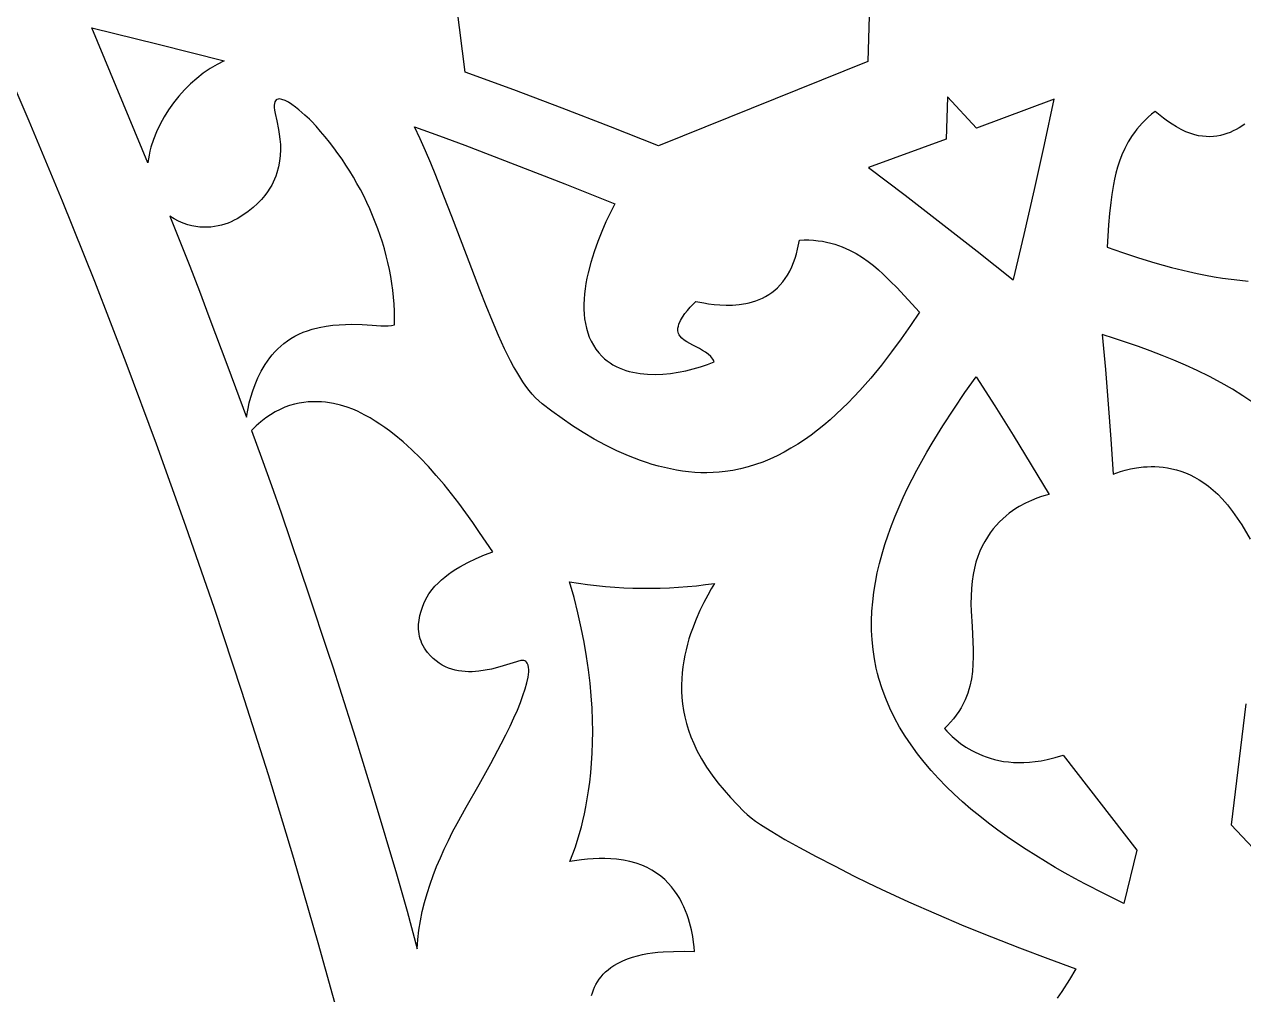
# Model space of a CAD drawing. Extents: x -540 to 540, y -540 to 540.
# Drawn here: x 340.7 to 404.1, y 98.6 to 149 of the extents above; entities that cross this region are included whole.
import ezdxf

# ---------------------------------------------------------------- set-up
doc = ezdxf.new("R2010")
doc.units = 0
doc.layers.add('LAYER_1', color=18, linetype='CONTINUOUS')
doc.layers.add('LAYER_2', color=174, linetype='CONTINUOUS')

msp = doc.modelspace()

# ---------------------------------------------------------------- linework, layer by layer
at = {"layer": 'LAYER_1'}
msp.add_lwpolyline([(0, 540, 0.4142135623730951), (-540, 5.68e-14, 0.4142135623730951), (0, -540, 0.4142135623730951), (540, 5.68e-14, 0.4142135623730951)], format="xyb", close=True, dxfattribs=at)
for points in [[(369.2486267089844, 151.6883850097656), (370.4841810293112, 154.0188714832957), (371.7091519170872, 156.3549685964034), (372.9236020221009, 158.696553365655), (374.1275939941406, 161.0435028076172), (378.3910522460938, 151.9397583007812), (381.8155212402344, 153.1973114013672), (383.2445431214869, 151.9490850534485), (383.9528835466866, 151.3179758232723), (384.6560974121094, 150.6811981201172), (384.5402221679688, 147.1206665039062), (373.6573791503906, 142.7302093505859), (371.1550704273477, 143.7167447682309), (368.6463767497399, 144.6871558267332), (366.1299320141567, 145.6370938302673), (363.6043701171875, 146.5622100830078), (363.1748657226562, 149.9813079833984), (365.9405517578125, 152.828857421875)], [(344.1849975585938, 148.8650360107422), (347.62952594392, 148.0178674066377), (351.0685729980469, 147.1487121582031), (350.696181846069, 146.9608480317124), (350.3328785108642, 146.7451765735124), (349.9802570706432, 146.5035477365516), (349.6399116036159, 146.2378114737788), (349.3134361879928, 145.9498177381425), (349.0024249019841, 145.6414164825915), (348.7084718238002, 145.3144576600743), (348.4331710316511, 144.9707912235396), (348.1781166037474, 144.6122671259361), (347.9449026182992, 144.2407353202123), (347.735123153517, 143.858045759317), (347.5503722876108, 143.4660483961986), (347.392244098791, 143.066593183806), (347.262332665268, 142.6615300750877), (347.2084563811834, 142.4574736699029), (347.1622320652519, 142.2527090229924), (347.1238589772497, 142.0474673784748), (347.0935363769531, 141.8419799804688)], [(392.1069030761719, 135.7795257568359), (392.1150207519531, 135.7764282226562), (392.6698906715593, 138.1139612615017), (393.210902368592, 140.4548152945333), (393.7328505156061, 142.7999129864506), (394.2305297851562, 145.1501770019531), (390.2020874023438, 143.6567687988281), (388.6963806152344, 145.2745971679688), (388.6942749023438, 145.2612686157227), (388.683837890625, 145.2699279785156), (388.6191711425781, 143.0739898681641), (384.583984375, 141.5984497070312), (386.4827296829608, 140.1668898273248), (388.3667833513589, 138.7158861183651), (390.2390380564799, 137.2495678292268), (392.1023864746094, 135.7720642089844)], [(352.2290649414062, 128.6150817871094), (352.3134400993499, 129.0792154129909), (352.3766812077436, 129.3597972127545), (352.4571756253955, 129.6651508451285), (352.5573365695381, 129.9895976911594), (352.679577257404, 130.3274591318934), (352.8263109062261, 130.6730565483772), (352.9999507332368, 131.020711321657), (353.0976145939482, 131.1935356486725), (353.2029099556688, 131.3647448327794), (353.316138470553, 131.5336290466085), (353.4376017907548, 131.6994784627906), (353.5676015684282, 131.8615832539566), (353.7064394557273, 132.0192335927372), (353.8544171048062, 132.1717196517633), (354.0118361678191, 132.3183316036656), (354.1789982969199, 132.4583596210749), (354.3562051442627, 132.5910938766222), (354.5437583620017, 132.715824542938), (354.7419596022909, 132.8318417926533), (354.9511105172843, 132.9384357983988), (355.1715127591361, 133.0348967328054), (355.4034679800004, 133.1205147685039), (355.6472778320312, 133.194580078125), (356.0157653300765, 133.2844334007195), (356.3727171780005, 133.3519430511004), (356.7177061541565, 133.3997430981836), (357.050305036898, 133.4304676108852), (357.370086604578, 133.4467506581213), (357.6766236355502, 133.451226308808), (358.2482552007838, 133.4352916961973), (358.7617819594253, 133.4037363243818), (359.2137861383012, 133.3776327446901), (359.4156492062103, 133.3732105491808), (359.600849964238, 133.3780535084506), (359.7689611907377, 133.3947956914158), (359.9195556640625, 133.4260711669922), (359.9250380682718, 133.7838395074662), (359.9194235873312, 134.1425390568706), (359.9029165730835, 134.5019038097996), (359.8757213773719, 134.8616677608474), (359.8380423520391, 135.2215649046081), (359.7900838489278, 135.581329235676), (359.7320502198812, 135.9406947486453), (359.6641458167419, 136.2993954381102), (359.5865749913528, 136.657165298665), (359.499542095557, 137.0137383249038), (359.4032514811971, 137.3688485114209), (359.2979075001161, 137.7222298528104), (359.1837145041569, 138.0736163436667), (359.0608768451622, 138.4227419785838), (358.929598874975, 138.769340752156), (358.7900849454381, 139.1131466589776), (358.6425394083946, 139.4538936936426), (358.487166615687, 139.7913158507454), (358.3241709191585, 140.1251471248802), (358.1537566706517, 140.4551215106411), (357.9761282220097, 140.7809730026225), (357.7914899250752, 141.1024355954183), (357.6000461316912, 141.419243283623), (357.4020011937005, 141.7311300618307), (357.1975594629459, 142.0378299246356), (356.9869252912704, 142.339076866632), (356.7703030305169, 142.634604882414), (356.547897032528, 142.9241479665759), (356.3199116491469, 143.2074401137119), (356.0865512322163, 143.4842153184161), (355.8480201335791, 143.7542075752828), (355.6045227050781, 144.0171508789062), (355.5044130522701, 144.115320284499), (355.2705963606668, 144.3320820263553), (354.9497443002275, 144.6068102306092), (354.7712649035565, 144.7469661705522), (354.5885285409112, 144.8788790233949), (354.4073691710365, 144.9949705549041), (354.2336207526774, 145.0876625308466), (354.0731172445786, 145.1493767169891), (353.9996554439847, 145.1662489406874), (353.9316926054852, 145.1725348790984), (353.8699579739233, 145.1672872529427), (353.815180794142, 145.1495587829413), (353.7680903109845, 145.1184021898149), (353.7294157692938, 145.0728701942845), (353.6998864139133, 145.0120155170708), (353.6802314896858, 144.9348908788948), (353.6711802414545, 144.8405490004773), (353.6734619140625, 144.7280426025391), (353.6902131550235, 144.5795545252558), (353.7195325060648, 144.4125003350264), (353.8022465418157, 144.0266709158268), (353.8943460281716, 143.5785089451362), (353.9353971924688, 143.3335390655429), (353.9685729719884, 143.0759690231503), (353.9904661175871, 142.8067931429829), (353.9976693801219, 142.5270057500651), (353.9867755104501, 142.2376011694214), (353.9543772594284, 141.9395737260763), (353.8970673779141, 141.6339177450544), (353.811438616764, 141.32162755138), (353.7569398909683, 141.1633053513683), (353.6940837268351, 141.0036974700777), (353.6224442182213, 140.8429281981362), (353.5415954589844, 140.6811218261719), (353.4492822974753, 140.5221314589776), (353.3276952765257, 140.3418941050194), (353.1779591422925, 140.1458348519867), (353.0011986409326, 139.9393787875689), (352.7985385186029, 139.7279509994557), (352.5711035214603, 139.5169765753365), (352.3200183956617, 139.3118806029008), (352.0464078873641, 139.1180881698381), (351.7513967427243, 138.941024363838), (351.59621741495, 138.8604610358894), (351.4361097078992, 138.78611427259), (351.2712142148412, 138.718662209901), (351.1016715290456, 138.6587829837835), (350.9276222437823, 138.6071547301989), (350.7492069523206, 138.5644555851082), (350.5665662479303, 138.5313636844726), (350.379840723881, 138.5085571642534), (350.1891709734423, 138.4967141604117), (349.9946975898838, 138.4965128089087), (349.796561166475, 138.5086312457057), (349.5949022964857, 138.5337476067637), (349.3898615731854, 138.572540028044), (349.1815795898438, 138.6256866455078), (348.9338401991298, 138.7073197803933), (348.6923772226965, 138.8083448672644), (348.4604919313017, 138.9291553452103), (348.2414855957031, 139.0701446533203), (348.7685158419115, 137.774620845024), (349.2812465938399, 136.4733988893606), (349.782744337486, 135.1677051385879), (350.2760755588478, 133.8587659449637), (351.2505043787091, 131.2360566381925)], [(375.5982360839844, 134.6441802978516), (376.0076471822463, 134.5609953974977), (376.2628297379962, 134.5195359996668), (376.545412255611, 134.4837259487326), (376.8507062031802, 134.4577357286946), (377.1740230487928, 134.4457358235524), (377.5106742605383, 134.4518967173054), (377.8559713065059, 134.4803888939531), (378.2052256547848, 134.5353828374952), (378.3798716510689, 134.5741212481014), (378.5537487734643, 134.6210490319311), (378.7262709554822, 134.676687499484), (378.8968521306338, 134.7415579612603), (379.0649062324301, 134.8161817277597), (379.2298471943823, 134.9010801094823), (379.3910889500016, 134.996774416928), (379.5480454327992, 135.1037859605967), (379.7001305762862, 135.2226360509883), (379.8467583139738, 135.3538459986029), (379.9873425793731, 135.4979371139404), (380.1212973059954, 135.6554307075006), (380.2480364273517, 135.8268480897835), (380.3669738769531, 136.0127105712891), (380.4829591921446, 136.2230040704908), (380.5861883790687, 136.4403186206963), (380.6775562263283, 136.6635629343281), (380.7579575225259, 136.8916457238087), (380.8282870562642, 137.1234757015608), (380.8894396161459, 137.357961580007), (380.98779296875, 137.8305358886719), (381.239174999452, 137.8394693877705), (381.4841546876627, 137.8369686471864), (381.7227702027958, 137.8236217697004), (381.9550597142647, 137.8000168580936), (382.1810613914833, 137.7667420151466), (382.4008134038652, 137.7243853436406), (382.6143539208239, 137.6735349463564), (382.8217211117732, 137.6147789260749), (383.0229531461266, 137.548705385577), (383.2180881932979, 137.4759024276437), (383.5902200037485, 137.3124606705943), (383.9384218984341, 137.129158477174), (384.2629992326638, 136.9307006696302), (384.5642573617468, 136.7217920702101), (384.8425016409922, 136.5071375011611), (385.0980374257092, 136.2914417847304), (385.3311700712069, 136.0794097431653), (385.7314473657809, 135.6851559736214), (386.0457763671875, 135.3620147705078), (386.6449426804256, 134.7307674964175), (387.2277221679688, 134.0841217041016), (386.7683929973819, 133.3962147293828), (386.2855831572411, 132.7033808823244), (385.7794049915678, 132.0115214926372), (385.2499708443834, 131.3265378900321), (384.6973930597096, 130.6543314042198), (384.4124604108208, 130.3248637456457), (384.1217839815677, 130.0008033649114), (383.825377814953, 129.6828879282307), (383.5232559539794, 129.3718551018175), (383.2154324416495, 129.0684425518856), (382.901921320966, 128.773387944649), (382.5827366349317, 128.4874289463215), (382.2578924265492, 128.2113032231168), (381.9274027388212, 127.945748441249), (381.5912816147504, 127.6915022669317), (381.2495430973395, 127.449302366379), (380.9022012295911, 127.2198864058046), (380.549270054508, 127.0039920514224), (380.1907636150929, 126.8023569694463), (379.8266959543484, 126.6157188260901), (379.4570811152772, 126.4448152875676), (379.0819331408821, 126.2903840200928), (378.7012660741656, 126.1531626898795), (378.3150939581305, 126.0338889631415), (377.9234308357796, 125.9333005060926), (377.5262907501154, 125.8521349849468), (377.1236877441406, 125.791130065918), (376.8086164742332, 125.7583600197501), (376.4928343259965, 125.7384881324218), (376.1765269522938, 125.7311474256689), (375.8598800059887, 125.7359709212276), (375.5430791399444, 125.7525916408337), (375.2263100070246, 125.7806426062235), (374.9097582600924, 125.8197568391328), (374.5936095520113, 125.8695673612978), (374.2780495356446, 125.9297071944543), (373.9632638638558, 125.9998093603385), (373.6494381895083, 126.0795068806864), (373.3367581654654, 126.168432777234), (373.0254094445906, 126.2662200717173), (372.7155776797471, 126.3725017858723), (372.4074485237985, 126.4869109414351), (372.101207629608, 126.6090805601416), (371.4951332379553, 126.8752332739301), (370.8988397276961, 127.168024101126), (370.3138123217376, 127.4845172156174), (369.7415362429867, 127.8217767912926), (369.1834967143508, 128.1768670020396), (368.6411789587368, 128.5468520217467), (368.1160681990518, 128.928796024302), (367.6096496582031, 129.3197631835938), (367.4349767507816, 129.4686046727609), (367.2634059170288, 129.6347727565757), (367.0946371435477, 129.8179684150177), (366.9283704169413, 130.0178926280663), (366.7643057238124, 130.2342463757011), (366.602143050764, 130.4667306379016), (366.4415823843989, 130.7150463946472), (366.2823237113201, 130.9788946259174), (366.1240670181306, 131.2579763116918), (365.9665122914333, 131.5519924319497), (365.652308683927, 132.1836318958345), (365.3373127816244, 132.8714208574076), (365.0191244773491, 133.612967156505), (364.6953436639245, 134.4058786329625), (364.3635702341739, 135.2477631266162), (363.6664450969887, 137.0688825248557), (362.9085482083808, 139.0571880699107), (362.5008100893518, 140.1080552470839), (362.0706787109375, 141.1935424804688), (361.8100380833326, 141.8326295596426), (361.5399884881222, 142.4679311481034), (361.2575511551983, 143.0976874200809), (360.9597473144531, 143.7201385498047), (362.2716935117064, 143.2444923192946), (363.5801165756628, 142.7592241685821), (366.1883413387009, 141.7653587706394), (368.7883176735995, 140.7496156841543), (371.3839416503906, 139.7230682373047), (371.153731530908, 139.2664676657985), (370.926090976196, 138.7828176905997), (370.7058543228521, 138.2767881160719), (370.4978559074744, 137.7530487465789), (370.3069300666604, 137.2162693864844), (370.1379111370077, 136.6711198401519), (369.9956334551143, 136.1222699119451), (369.936033312264, 135.8479166185026), (369.8849313575777, 135.5743894062279), (369.8429318831301, 135.3022720006664), (369.8106391809958, 135.0321481273637), (369.7886575432496, 134.7646015118651), (369.7775912619662, 134.5002158797163), (369.7780446292202, 134.2395749564625), (369.7906219370866, 133.9832624676493), (369.8159274776399, 133.7318621388222), (369.8545655429548, 133.4859576955265), (369.9071404251061, 133.2461328633078), (369.9742564161685, 133.0129713677115), (370.0565178082167, 132.7870569342831), (370.1545288933253, 132.568973288568), (370.2688939635691, 132.3593041561116), (370.400217311023, 132.1586332624596), (370.5491032277615, 131.9675443331572), (370.7161560058594, 131.78662109375), (370.8492174974587, 131.6627216357263), (370.9894098318206, 131.5485816255044), (371.1363381068041, 131.4439678952248), (371.2896074202686, 131.3486472770278), (371.4488228700732, 131.2623866030538), (371.6135895540771, 131.184952705443), (371.7835125701395, 131.116112416336), (371.9581970161197, 131.0556325678729), (372.1372479898768, 131.0032799921943), (372.3202705892701, 130.9588215214404), (372.5068699121588, 130.9220239877516), (372.696651056402, 130.8926542232682), (373.084179200389, 130.8552653304792), (373.4796958041048, 130.8447895001962), (373.880041650423, 130.8593613895422), (374.2820575222174, 130.8971156556398), (374.6825842023616, 130.956186955612), (375.078462473729, 131.0347099465816), (375.4665331191935, 131.1308192856714), (375.8436369216288, 131.2426496300043), (376.2066146639086, 131.3683356367031), (376.5523071289062, 131.5060119628906), (376.5185463475921, 131.5785596340113), (376.4773329661646, 131.6473467023883), (376.3748843591266, 131.7746822905345), (376.2496332201064, 131.8901052465748), (376.1062514614187, 131.9957020897545), (375.9494109953773, 132.0935593393192), (375.7837837342967, 132.1857635145145), (375.4448564762748, 132.3615587187786), (375.280900303962, 132.4493227863384), (375.126844985867, 132.5397798565108), (374.987362434304, 132.6350164485412), (374.8671245615873, 132.7371190816751), (374.7708032800313, 132.8481742751581), (374.7330713335366, 132.9077111192947), (374.7030705019499, 132.9702685482356), (374.6813847743106, 133.0361073768865), (374.6685981396577, 133.1054884201532), (374.6652945870306, 133.1786724929412), (374.6720581054688, 133.2559204101562), (374.6919500030053, 133.3577204454131), (374.7200164480984, 133.4569376378528), (374.7980084231771, 133.6481192118643), (374.9007049151495, 133.8304565673567), (375.0227768084604, 134.0049411394965), (375.1588949875547, 134.1725643634496), (375.3037303368769, 134.3343176743824)], [(397.8689880371094, 103.3392562866211), (396.8577797173207, 103.8328413062695), (395.8341143311808, 104.3589536960538), (395.3202831926112, 104.6344450170204), (394.8065453327123, 104.9183530152493), (394.2939699332367, 105.2107726356497), (393.7836261759375, 105.5117988231311), (393.2765832425674, 105.8215265226029), (392.773910314879, 106.1400506789745), (392.2766765746254, 106.4674662371553), (391.7859512035592, 106.8038681420546), (391.3028033834333, 107.149351338582), (390.8283022960006, 107.5040107716468), (390.3635171230138, 107.8679413861583), (389.9095170462257, 108.2412381270261), (389.4673712473892, 108.6239959391595), (389.0381489082571, 109.0163097674679), (388.622919210582, 109.4182745568607), (388.222751336117, 109.8299852522473), (387.8387144666148, 110.2515367985371), (387.4718777838282, 110.6830241406396), (387.1233104695099, 111.124542223464), (386.7940817054129, 111.5761859919199), (386.4852606732898, 112.0380503909165), (386.1979165548936, 112.5102303653634), (385.9331185319771, 112.9928208601699), (385.691935786293, 113.4859168202454), (385.4754374995942, 113.9896131904994), (385.2846928536335, 114.5040049158412), (385.1207710301636, 115.0291869411802), (385.0492027961606, 115.2958539866328), (384.9847412109375, 115.5652542114258), (384.8876819025088, 116.0549975346581), (384.8156037078959, 116.5468437522517), (384.7676830759036, 117.0404789451668), (384.7430964553366, 117.5355891943632), (384.7410202949997, 118.0318605808011), (384.7606310436972, 118.5289791854404), (384.8011051502343, 119.026631089241), (384.8616190634154, 119.5245023731631), (384.9413492320453, 120.0222791181666), (385.0394721049288, 120.5196474052115), (385.1551641308705, 121.0162933152579), (385.2876017586751, 121.5119029292657), (385.4359614371473, 122.0061623281949), (385.5994196150919, 122.4987575930055), (385.7771527413136, 122.9893748046576), (385.9683372646169, 123.4777000441111), (386.1721496338068, 123.9634193923261), (386.3877662976879, 124.4462189302625), (386.6143637050649, 124.9257847388804), (386.8511183047425, 125.4018028991397), (387.0972065455254, 125.8739594920005), (387.3518048762182, 126.3419405984227), (387.6140897456259, 126.8054322993664), (387.883237602553, 127.2641206757916), (388.4388280741843, 128.1658317789264), (389.0119878815499, 129.0445625555072), (389.5961286150874, 129.8978016532139), (390.1846618652344, 130.7230377197266), (391.1502516608808, 129.2041332641348), (392.1052474012942, 127.6784842921747), (393.0482612257284, 126.1454260598695), (393.9779052734375, 124.6042938232422), (393.769473806361, 124.550103824921), (393.576582496999, 124.4923883427921), (393.3363247947161, 124.409331394056), (393.0575136927331, 124.2972371202417), (392.7489621842712, 124.152409662878), (392.4194832625516, 123.9711531634938), (392.2496500821017, 123.8657090672717), (392.0778899207953, 123.7497717636178), (391.9053044027849, 123.6228792702232), (391.7329951522233, 123.484569604779), (391.562063793263, 123.3343807849763), (391.3936119500568, 123.1718508285062), (391.2287412467571, 122.9965177530598), (391.0685533075168, 122.8079195763283), (390.9141497564883, 122.6055943160026), (390.7666322178245, 122.389079989774), (390.6271023156777, 122.1579146153336), (390.4966616742009, 121.9116362103723), (390.3764119175464, 121.6497827925815), (390.267454669867, 121.3718923796521), (390.1708915553154, 121.0775029892752), (390.0878241980441, 120.766152639142), (390.0193542222058, 120.4373793469436), (389.9665832519531, 120.0907211303711), (389.9296835769882, 119.7051513588812), (389.9124599984887, 119.3156308300069), (389.9111087999211, 118.9230037288694), (389.9218262647515, 118.5281142405903), (389.9642523184726, 117.7349248430921), (390.0093084273828, 116.9428161184833), (390.0233134611997, 116.5492774713159), (390.0265648592129, 116.1585415477348), (390.0152589048888, 115.7714525328615), (389.9855918816938, 115.3888546118174), (389.9337600730942, 115.0115919697237), (389.8559597625563, 114.6405087917019), (389.8061327576438, 114.4575483095684), (389.7483872335465, 114.2764492628734), (389.6822477256979, 114.097317174757), (389.6072387695312, 113.9202575683594), (389.5064509513277, 113.7136003932098), (389.3941039770547, 113.5123783942746), (389.2711921168981, 113.316768079016), (389.1387096410441, 113.1269459548959), (388.9976508196787, 112.9430885293766), (388.849009922988, 112.7653723099199), (388.6937812211581, 112.593973803988), (388.532958984375, 112.429069519043), (388.6595696624962, 112.2908592431075), (388.7803452465312, 112.1657983609866), (388.9395370829762, 112.0135364890963), (389.1372222386515, 111.841650757186), (389.3734777803771, 111.6577182950054), (389.6483807749735, 111.4693162323039), (389.9620082892608, 111.2840216988311), (390.1333678246698, 111.1949076086021), (390.3144373900592, 111.1094118243364), (390.5052266187814, 111.0284814872526), (390.705745144189, 110.9530637385695), (390.9160025996345, 110.8841057195056), (391.1360086184703, 110.8225545712798), (391.3657728340492, 110.7693574351106), (391.6053048797236, 110.7254614522168), (391.854614388846, 110.691813763817), (392.1137109947689, 110.66936151113), (392.3826043308449, 110.6590518353745), (392.6613040304264, 110.6618318777691), (392.9498197268661, 110.6786487795325), (393.2481610535165, 110.7104496818835), (393.5563376437301, 110.7581817260406), (393.8743591308594, 110.8227920532227), (394.2878717319244, 110.9276105998914), (394.69775390625, 111.0462493896484), (398.5288391113281, 106.1074142456055)], [(361.1050109863281, 100.983039855957), (361.1395887762492, 101.4688209784709), (361.196576954357, 101.9525469350105), (361.2747472452252, 102.4339315703261), (361.3728713734276, 102.9126887291681), (361.4897210635379, 103.3885322562869), (361.6240680401297, 103.8611759964329), (361.7746840277767, 104.3303337943565), (361.9403407510527, 104.795719494808), (362.1198099345314, 105.2570469425379), (362.3118633027866, 105.7140299822965), (362.5152725803919, 106.1663824588342), (362.728809491921, 106.6138182169014), (362.9512457619477, 107.0560511012484), (363.1813531150456, 107.4927949566257), (363.65966796875, 108.3486709594727), (364.332367960053, 109.5245426623337), (364.9395711204953, 110.6180643713152), (365.4761212533638, 111.6280826784265), (365.7162901229849, 112.1014176162837), (365.9368621619452, 112.5534441756767), (366.1371928456555, 112.9840181806068), (366.3166376495267, 113.392995455075), (366.4745520489696, 113.7802318230825), (366.6102915193951, 114.1455831086305), (366.7232115362142, 114.4889051357201), (366.8126675748375, 114.8100537283525), (366.878015110676, 115.1088847105287), (366.9186096191406, 115.38525390625), (366.9161155184081, 115.4994883834378), (366.9032791724896, 115.6046469792041), (366.8753222563245, 115.7201611407391), (366.8266989900035, 115.8297768637833), (366.792904419313, 115.8772934345403), (366.7518635936177, 115.9172401440771), (366.7028832904289, 115.9475852418615), (366.6452702872581, 115.9662969773609), (366.5783313616165, 115.9713436000429), (366.5013732910156, 115.960693359375), (366.1041604354539, 115.8456853152107), (365.5852660687041, 115.6842480310296), (365.289859979474, 115.6008641331751), (364.9756395054554, 115.5235677764074), (364.6464733109845, 115.4582572444234), (364.3062300603974, 115.4108308209201), (363.9587784180303, 115.3871867895945), (363.7835584075343, 115.3861263846536), (363.6079870482194, 115.3932234341435), (363.4325479231276, 115.4092152235263), (363.2577246153008, 115.4348390382641), (363.0840007077812, 115.4708321638191), (362.9118597836108, 115.5179318856534), (362.7417854258316, 115.576875489229), (362.5742612174855, 115.6484002600082), (362.4097707416147, 115.733243483453), (362.248797581261, 115.8321424450256), (362.0918253194666, 115.945834430188), (361.9393375392735, 116.0750567244025), (361.7918178237238, 116.2205466131311), (361.6497497558594, 116.3830413818359), (361.5613489427707, 116.4993574121781), (361.4833634363571, 116.6174348463016), (361.4153686100004, 116.7370068328017), (361.3569398370827, 116.8578065202738), (361.3076524909858, 116.9795670573132), (361.2670819450917, 117.1020215925153), (361.2348035727824, 117.2249032744752), (361.2103927474397, 117.3479452517885), (361.1834752311822, 117.5934426868561), (361.1829323833746, 117.8363790864806), (361.2053671910726, 118.0746196394248), (361.2473826413316, 118.3060295344512), (361.3055817212072, 118.5284739603223), (361.3765674177549, 118.7398181058008), (361.4569427180303, 118.9379271596493), (361.543310609089, 119.1206663106304), (361.6322740779863, 119.2859007475067), (361.7204361117778, 119.4314956590408), (361.8807678222656, 119.6552276611328), (362.0330695170834, 119.8311252047972), (362.1945355645421, 119.9987195466731), (362.3645033706993, 120.1582708788999), (362.5423103416124, 120.3100393936169), (362.7272938833389, 120.4542852829633), (362.9187914019361, 120.5912687390786), (363.1161403034615, 120.7212499541019), (363.3186779939726, 120.8444891201728), (363.7366693661816, 121.0717820740139), (364.1674647670224, 121.2752291377165), (364.6057634449545, 121.456911848395), (365.0462646484375, 121.6189117431641), (364.3553988770146, 122.6328392159995), (364.0011282989476, 123.1400729635279), (363.6396777570676, 123.6446871805948), (363.2700811246926, 124.1445822137988), (362.8913722751406, 124.6376584097385), (362.5025850817295, 125.1218161150126), (362.1027534177774, 125.5949556762195), (361.6909111566023, 126.0549774399579), (361.2660921715221, 126.4997817528264), (360.8273303358549, 126.9272689614235), (360.3736595229187, 127.3353394123478), (359.9041136060315, 127.7218934521979), (359.6630855690182, 127.9064456762822), (359.4177264585113, 128.0848314275725), (359.1679155086757, 128.2567882493934), (358.9135319536761, 128.42205368507), (358.6544550276772, 128.5803652779269), (358.3905639648438, 128.7314605712891), (358.1926523585574, 128.8374346402833), (358.0019420721316, 128.9288732740199), (357.7570259191154, 129.0335048085553), (357.4631267412077, 129.1419981198689), (357.1254673801069, 129.2450220839402), (356.7492706775118, 129.3332455767486), (356.5483529611847, 129.3688911701728), (356.339759475121, 129.3973374742735), (356.124143074533, 129.4174180985482), (355.9021566146332, 129.4279666524943), (355.6744529506337, 129.4278167456092), (355.441684937747, 129.4158019873904), (355.2045054311853, 129.3907559873353), (354.963567286161, 129.3515123549413), (354.7195233578865, 129.2969046997059), (354.4730265015739, 129.2257666311264), (354.2247295724359, 129.1369317587003), (353.9752854256844, 129.0292336919251), (353.725346916532, 128.9015060402981), (353.475566900191, 128.7525824133168), (353.2265982318738, 128.5812964204786), (352.9790937667925, 128.3864816712809), (352.7337063601597, 128.1669717752212), (352.4910888671875, 127.9216003417969), (353.0180907190805, 126.5007886803516), (353.5297536120389, 125.0744053341495), (354.0290983409126, 123.6435587698726), (354.5191457005512, 122.2093574542027), (355.4834314915222, 119.3353244354113), (356.44677734375, 116.4611740112305), (356.7369234461473, 115.5894068592601), (357.0730466773492, 114.5532504513093), (357.8814452217634, 111.9873929278676), (358.8684143681866, 108.7628475617079), (360.0303955078125, 104.8788604736328), (360.3097263681998, 103.9079547453133), (360.5778656596554, 102.9338453136738)]]:
    msp.add_lwpolyline(points, close=True, dxfattribs=at)
for points in [[(404.1520385381705, 143.8528724004249), (403.8620347822183, 143.6668882669461), (403.7098783442631, 143.5822618464907), (403.5530790190992, 143.5042495900682), (403.3917319213094, 143.4336292975613), (403.2259321654767, 143.3711787688525), (403.0557748661842, 143.3176758038245), (402.8813551380148, 143.2738982023599), (402.7027680955514, 143.2406237643414), (402.5201088533771, 143.2186302896516), (402.3334725260747, 143.2086955781731), (402.1429542282273, 143.2115974297888), (401.9486490744179, 143.2281136443809), (401.7506521792293, 143.2590220218324), (401.5490586572447, 143.3051003620258), (401.3439636230469, 143.3671264648438), (401.0888741169665, 143.464866218663), (400.8410768220909, 143.5806476284098), (400.6002134568937, 143.7121300059207), (400.3659257398484, 143.8569726630324), (400.1378553894285, 144.0128349115814), (399.9156441241076, 144.1773760634044), (399.4873657226562, 144.5231323242188), (399.3032809485841, 144.3766881772866), (399.1298372563416, 144.2265450053186), (398.9666948618557, 144.0730637759225), (398.8135139810532, 143.9166054567062), (398.669954829861, 143.7575310152774), (398.5356776242058, 143.5962014192437), (398.4103425800148, 143.432977636213), (398.2936099132145, 143.2682206337929), (398.0845925754941, 142.9355508412159), (397.9059073384594, 142.6010797823746), (397.7548359295254, 142.267695198131), (397.6286600761071, 141.9382848293471), (397.5246615056192, 141.6157364168849), (397.4401219454767, 141.3029377016063), (397.3723231230945, 141.0027764243734), (397.3185467658874, 140.7181403260481), (397.2421883566586, 140.2069946295682), (397.1893005371094, 139.7926025390625), (397.1205251069031, 139.2125140761422), (397.0674675355559, 138.6306160418015), (396.9896850585938, 137.4643707275391), (397.7958846041239, 137.1850785072221), (398.6267865721549, 136.9127842597238), (399.4780686586429, 136.6531059938381), (400.3454085595442, 136.4116617183586), (401.224483970815, 136.1940694420792), (401.6670717728251, 136.0959734313875), (402.1109725884113, 136.0059471737936), (402.555646129568, 135.9246929203966), (403.0005521082896, 135.8529129222957), (403.4451502365707, 135.7913094305901), (403.888900226406, 135.7405846963792), (404.3312617897899, 135.7014409707621)], [(404.5725480389956, 129.3797818562528), (404.0538365875158, 129.7281895030239), (403.5050658771224, 130.0707791575657), (402.9254218454053, 130.4063473255576), (402.3140904299543, 130.733690512679), (401.6702575683594, 131.0516052246094), (401.07124274519, 131.3264981417778), (400.4658684408844, 131.5875823008617), (399.8548441843304, 131.8358416550097), (399.2388795044157, 132.0722601573705), (398.6186839300282, 132.2978217610926), (397.9949669900556, 132.5135104193249), (397.3684382133857, 132.7203100852158), (396.7398071289062, 132.9192047119141), (396.9032877629746, 131.1057343641991), (397.0540487679538, 129.291109370841), (397.190595142374, 127.4753808334198), (397.3114318847656, 125.6585998535156), (397.5048380988222, 125.7323396230233), (397.6879274016807, 125.7949117692052), (397.9222088353918, 125.8641980448143), (398.20288340018, 125.932382916207), (398.5251520962696, 125.9916508497396), (398.8842159238853, 126.0341863117687), (399.0760463245855, 126.0467370117058), (399.2752758832514, 126.0521737686506), (399.481304724911, 126.0495196408976), (399.6935329745922, 126.0377976867416), (399.9113607573233, 126.0160309644769), (400.1341881981323, 125.9832425323981), (400.3614154220472, 125.9384554487999), (400.5924425540961, 125.8806927719766), (400.826669719307, 125.808977560223), (401.0634970427079, 125.7223328718334), (401.302324649327, 125.6197817651026), (401.5425526641923, 125.500347298325), (401.7835812123319, 125.3630525297952), (402.0248104187737, 125.2069205178077), (402.2656404085458, 125.030974320657), (402.5054713066764, 124.8342369966378), (402.7437032381934, 124.6157316040446), (402.979736328125, 124.3744812011719), (403.2553295489261, 124.0574858006636), (403.5134291743688, 123.7235867030154), (403.7571143952457, 123.375883808952), (403.989464402349, 123.0174770191978), (404.4324755384055, 122.2809513555152)], [(370.1753587030417, 98.54248165606847), (370.220586419187, 98.69022238368709), (370.2737113476232, 98.8364332440583), (370.3351777102816, 98.98061937643662), (370.4054297290929, 99.12228592007655), (370.4849116259883, 99.26093801423261), (370.5740676228986, 99.39608079815935), (370.673341941755, 99.52721941111123), (370.7831788044884, 99.6538589923428), (370.9040224330299, 99.77550468110857), (371.0363170493104, 99.89166161666307), (371.1805068752609, 100.0018349382608), (371.3370361328125, 100.1055297851562), (371.5674076738646, 100.236671267161), (371.8054367099941, 100.3519955380074), (372.0503807632196, 100.4524496453221), (372.3014973555593, 100.5389806367316), (372.5580440090321, 100.6125355598624), (372.8192782456562, 100.6740614623411), (373.0844575874503, 100.7245053917943), (373.3528395564327, 100.7648143958484), (373.6236816746222, 100.79593552213), (373.8962414640371, 100.8188158182657), (374.4435441446171, 100.8436421106055), (374.9888077743211, 100.8468696538799), (375.5260925292969, 100.8360748291016), (375.5074746972185, 101.0856194776512), (375.4826149481518, 101.321983662692), (375.4398659326149, 101.6175647758477), (375.3735861172692, 101.9609795828216), (375.2781339687756, 102.3408448493171), (375.2177052904301, 102.5408891441677), (375.1478679537956, 102.7457773410374), (375.0679167672047, 102.954086535639), (374.97714653899, 103.1643938236857), (374.8748520774844, 103.3752763008901), (374.7603281910203, 103.5853110629654), (374.6328696879305, 103.7930752056242), (374.4917713765475, 103.9971458245796), (374.336328065204, 104.1961000155445), (374.1658345622328, 104.3885148742318), (373.9795856759663, 104.5729674963544), (373.7768762147373, 104.7480349776252), (373.5570009868785, 104.9122944137571), (373.3192548007223, 105.064322900463), (373.0629324646016, 105.2026975334558), (372.787328786849, 105.3259954084485), (372.4917385757971, 105.4327936211539), (372.1754566397784, 105.521669267285), (371.8377777871258, 105.5911994425547), (371.4779968261719, 105.6399612426758), (371.1749344279084, 105.6635126688853), (370.8708934797369, 105.6733049730414), (370.5662798724139, 105.6707243531597), (370.2614994966958, 105.6571570072558), (369.956958243339, 105.6339891333453), (369.6530620030999, 105.6026069294439), (369.048828125, 105.5207443237305), (369.2041431331958, 105.9134432071277), (369.3342838514575, 106.2740707943573), (369.4851944188937, 106.7418274243052), (369.6462106153034, 107.3149208062449), (369.7271757555604, 107.6404086883595), (369.8066682204854, 107.9915586494496), (369.8833549825532, 108.3681466531743), (369.9559030142387, 108.7699486631928), (370.0229792880167, 109.1967406431642), (370.0832507763621, 109.6482985567477), (370.1353844517498, 110.1243983676025), (370.1780472866546, 110.6248160393877), (370.2099062535515, 111.1493275357625), (370.2296283249152, 111.6977088203861), (370.2358804732207, 112.2697358569177), (370.2273296709428, 112.8651846090164), (370.2026428905563, 113.4838310403413), (370.1604871045362, 114.1254511145517), (370.0995292853572, 114.7898207953067), (370.0184364054943, 115.4767160462655), (369.9158754374224, 116.1859128310872), (369.7905133536162, 116.9171871134311), (369.6410171265508, 117.6703148569562), (369.4660537287008, 118.4450720253218), (369.2642901325412, 119.241234582187), (369.0343933105469, 120.0585784912109), (369.5001201540524, 119.9852029355814), (369.9678266767837, 119.9207537432015), (370.4372419583531, 119.8652703027166), (370.9080950783725, 119.8187920027721), (371.3801151164539, 119.7813582320135), (371.8530311522094, 119.7530083790861), (372.3265722652509, 119.7337818326353), (372.8004675351905, 119.7237179813066), (373.2744460416403, 119.7228562137454), (373.7482368642123, 119.731235918597), (374.2215690825186, 119.7488964845069), (374.6941717761711, 119.7758773001204), (375.1657740247819, 119.8122177540831), (375.636104907963, 119.8579572350402), (376.1048935053265, 119.9131351316372), (376.5718688964844, 119.9777908325195), (376.4057903940143, 119.6949703619149), (376.2193229141121, 119.3641745682888), (376.0199485324638, 118.9882630999405), (375.8151493247553, 118.5700956051694), (375.6124073666724, 118.1125317322747), (375.4192047339011, 117.6184311295558), (375.3285188131591, 117.3585731946058), (375.2430235021271, 117.0906534453121), (375.163654060266, 116.815029337712), (375.0913457470365, 116.5320583278429), (375.0270338218993, 116.2420978717422), (374.9716535443151, 115.9455054254474), (374.9261401737447, 115.642638444996), (374.8914289696488, 115.3338543864252), (374.8684551914882, 115.0195107057725), (374.8581540987235, 114.6999648590754), (374.8614609508156, 114.3755743023712), (374.8793110072252, 114.0466964916975), (374.9126395274129, 113.7136888830915), (374.9623817708396, 113.3769089325907), (375.029472996966, 113.0367140962325), (375.1148484652527, 112.6934618300544), (375.2194434351607, 112.3475095900937), (375.3441931661505, 111.9992148323879), (375.4900329176829, 111.6489350129744), (375.6578979492188, 111.2970275878906), (375.8970848621255, 110.8570926025505), (376.1596367802413, 110.4296625132236), (376.4433188905102, 110.0146738459006), (376.7458963798759, 109.6120631265725), (377.0651344352825, 109.2217668812299), (377.398798243674, 108.8437216358636), (377.7446529919944, 108.4778639164646), (378.1004638671875, 108.1241302490234), (378.2779786488371, 107.9626001627276), (378.4812493475759, 107.7956216861119), (378.7099372042931, 107.6229726118817), (378.963703459878, 107.4444307327421), (379.2422093552199, 107.2597738413982), (379.5451161312079, 107.0687797305554), (380.2227772886795, 106.6668910211935), (380.993976859407, 106.2369869462979), (381.8560047705045, 105.7772898475101), (382.806150949086, 105.2860220664717), (383.8417053222656, 104.7614059448242), (384.5415372081631, 104.4143638437058), (385.2451461424905, 104.0750194284204), (385.9523121033978, 103.7430117047263), (386.6628150690353, 103.4179796783818), (388.0929519271009, 102.7873987407752), (389.5337965418879, 102.1803886616674), (390.9835887385972, 101.5940614871254), (392.4405683424293, 101.025529263216), (393.9029751785853, 100.4719040360061), (395.3690490722656, 99.9302978515625), (395.0342095140018, 99.37868289048731), (394.6292646109185, 98.75266839324308), (394.4001207731345, 98.41646559360116)], [(404.2037048339844, 113.7207107543945), (403.4482421875, 107.4171981811523), (405.4428405761719, 105.3064270019531)]]:
    msp.add_lwpolyline(points, dxfattribs=at)
at = {"layer": 'LAYER_2'}
for points in [[(460, 0, 0.414213562373095), (0, 460, 0.4142135623730991), (-460, -3.0695e-12, 0.4142135623730954), (0, -460, 0.4142135623730951)], [(370, -3.126e-13, 0.4142135623730948), (0, 370, 0.4142135623730999), (-370, -2.9559e-12, 0.4142135623730958), (0, -370, 0.4142135623730949)]]:
    msp.add_lwpolyline(points, format="xyb", close=True, dxfattribs=at)

doc.saveas('drawing.dxf')
